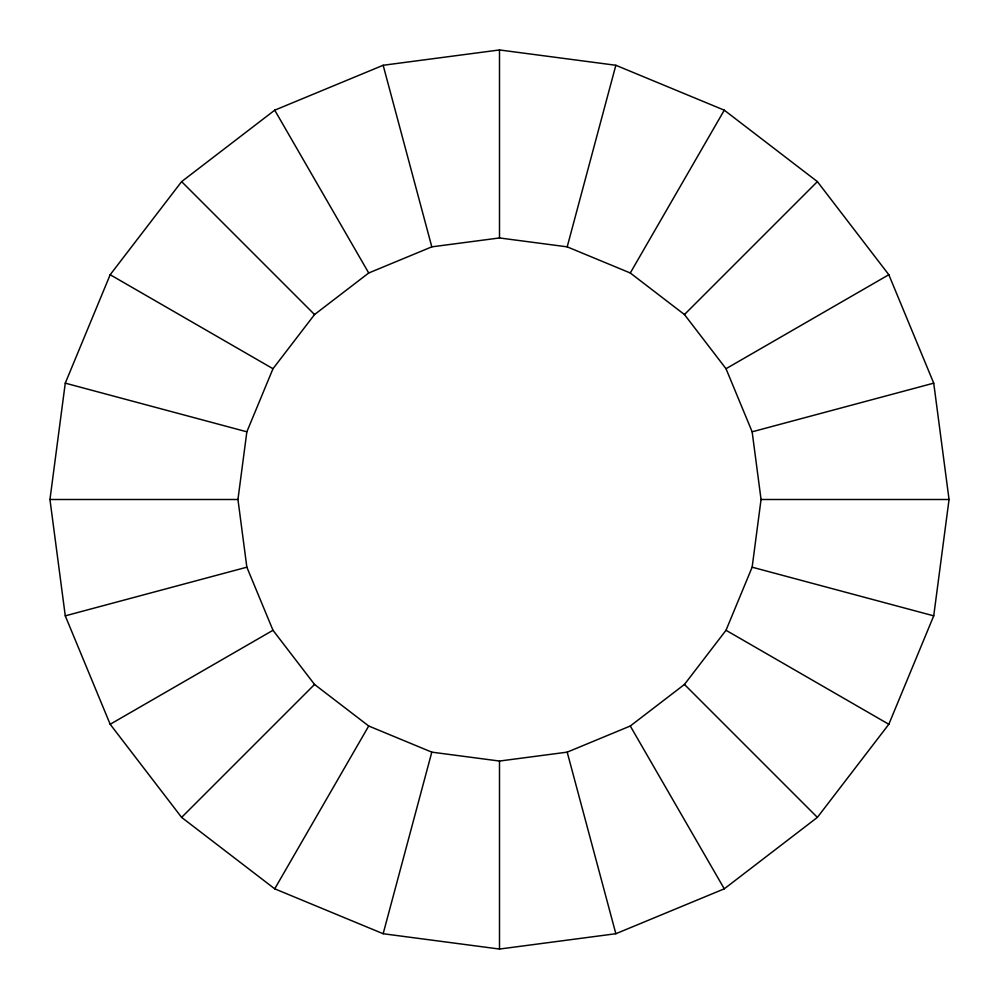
<?xml version="1.0" encoding="UTF-8"?>
<svg xmlns="http://www.w3.org/2000/svg" width="999" height="999" viewBox="0 0 999 999"><rect width="100%" height="100%" fill="white"/><g stroke="black" fill="none" stroke-linecap="round" stroke-linejoin="round"><path stroke-width="1.5" d="M49.95 499.5L65.272 383.154L110.177 274.725L181.618 181.618L274.725 110.177L383.154 65.272L499.5 49.95L615.846 65.272L724.275 110.177L817.382 181.618L888.823 274.725L933.728 383.154L949.05 499.5L933.728 615.846L888.823 724.275L817.382 817.382L724.275 888.823L615.846 933.728L499.5 949.05L383.154 933.728L274.725 888.823L181.618 817.382L110.177 724.275L65.272 615.846L49.95 499.5L237.949 499.5L246.853 567.195L272.989 630.282L314.548 684.452L368.718 726.011L431.805 752.147L499.5 761.051L567.195 752.147L630.282 726.011L684.452 684.452L726.011 630.282L752.147 567.195L761.051 499.5L752.147 431.805L726.011 368.718L684.452 314.548L630.282 272.989L567.195 246.853L499.5 237.949L431.805 246.853L368.718 272.989L314.548 314.548L272.989 368.718L246.853 431.805L237.949 499.5M383.154 933.728L431.805 752.147M567.195 246.853L615.846 65.272M274.725 888.823L368.718 726.011M630.282 272.989L724.275 110.177M181.618 817.382L314.548 684.452M684.452 314.548L817.382 181.618M110.177 724.275L272.989 630.282M726.011 368.718L888.823 274.725M65.272 615.846L246.853 567.195M752.147 431.805L933.728 383.154M761.051 499.5L949.05 499.5M65.272 383.154L246.853 431.805M752.147 567.195L933.728 615.846M110.177 274.725L272.989 368.718M726.011 630.282L888.823 724.275M181.618 181.618L314.548 314.548M684.452 684.452L817.382 817.382M274.725 110.177L368.718 272.989M630.282 726.011L724.275 888.823M383.154 65.272L431.805 246.853M567.195 752.147L615.846 933.728M499.5 49.95L499.5 237.949M499.5 761.051L499.5 949.05"/></g></svg>
